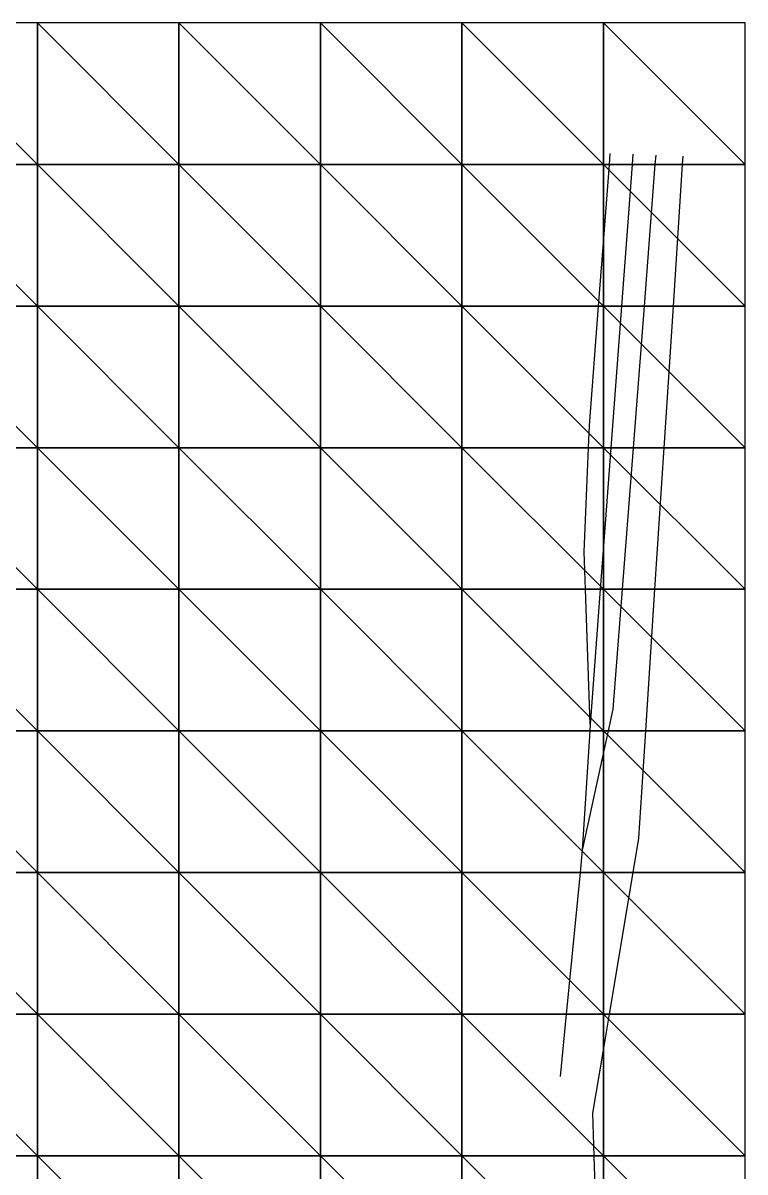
# Model space of a CAD drawing. Extents: x 0 to 812, y 0 to 720.
# Drawn here: x 656.9 to 810, y 476.5 to 720 of the extents above; entities that cross this region are included whole.
import ezdxf

# ---------------------------------------------------------------- set-up
doc = ezdxf.new("R2010")
doc.units = 0
doc.header["$LTSCALE"] = 0.0254
doc.layers.get('0').update_dxf_attribs({"color": 13, "linetype": 'CONTINUOUS'})
for name, color, linetype in [('PATHS', 250, 'CONTINUOUS'), ('RAILWAYS', 250, 'CONTINUOUS'), ('TOPOGRAPHY', 250, 'CONTINUOUS')]:
    doc.layers.add(name, color=color, linetype=linetype)

# ---------------------------------------------------------------- blocks, each defined once
blk = doc.blocks.new('GROUP4')
at = {"color": 0}
blk.add_polyline3d([(787.39, 431.56, 5.76), (780.91, 450, 6.34), (780, 452.6, 6.46), (778.78, 456.08, 6.61), (778.05, 480, 7.46), (777.77, 489.01, 7.88), (780, 502.39, 8.29), (781.27, 510, 8.46), (786.27, 540, 9.09), (787.48, 547.26, 9.24), (788.96, 570, 10.08), (790.91, 600, 11.59), (792.86, 630, 12.69), (794.82, 660, 13.12), (796.77, 690, 13.09), (796.89, 691.8, 13.09)], dxfattribs=at)
blk = doc.blocks.new('GROUP295')
at = {"color": 0}
blk.add_polyline3d([(777.15, 571.34, 12.85), (776.17, 600, 15.71), (775.89, 607.92, 16.45), (776.83, 630, 17.94), (777.03, 634.7, 18.15), (778.97, 660, 18.91), (780, 673.52, 19), (781.26, 690, 19.12), (781.44, 692.36, 19.1)], dxfattribs=at)
blk = doc.blocks.new('GROUP504')
at = {"color": 0}
blk.add_polyline3d([(791.07, 692.01, 15.35), (790.91, 690, 15.37), (788.59, 660, 15.38), (786.26, 630, 14.83), (783.93, 600, 13.46), (781.97, 574.62, 11.95), (780.97, 570, 11.79), (780, 565.51, 11.73), (775.51, 544.73, 11.31)], dxfattribs=at)
blk = doc.blocks.new('GROUP525')
at = {"color": 0}
blk.add_polyline3d([(786.24, 692.19, 17.23), (786.08, 690, 17.25), (783.82, 660, 17.12), (781.56, 630, 16.35), (780, 609.25, 15.24), (779.3, 600, 14.73), (777.15, 571.34, 12.85), (777.07, 570, 12.75), (775.51, 544.73, 11.31), (775.05, 540, 11.04), (772.11, 510, 9.39), (770.82, 496.77, 8.77)], dxfattribs=at)
blk = doc.blocks.new('GROUP741')
at = {"color": 0}
for p, q in [((660, 720, 63.37), (630, 720, 62.54)), ((660, 690, 60.38), (660, 720, 63.37)), ((660, 690, 60.38), (660, 720, 63.37)), ((690, 720, 57.41), (660, 720, 63.37)), ((690, 690, 55.88), (690, 720, 57.41)), ((690, 690, 55.88), (690, 720, 57.41)), ((720, 720, 45.77), (690, 720, 57.41)), ((720, 690, 45.16), (720, 720, 45.77)), ((720, 690, 45.16), (720, 720, 45.77)), ((750, 720, 32.38), (720, 720, 45.77)), ((750, 690, 32.18), (750, 720, 32.38)), ((750, 690, 32.18), (750, 720, 32.38)), ((780, 720, 20.2), (750, 720, 32.38)), ((780, 690, 19.61), (780, 720, 20.2)), ((780, 690, 19.61), (780, 720, 20.2)), ((810, 720, 8.83), (780, 720, 20.2)), ((810, 690, 7.94), (810, 720, 8.83)), ((660, 690, 60.38), (630, 690, 59.15)), ((660, 690, 60.38), (630, 690, 59.15)), ((660, 660, 57.14), (660, 690, 60.38)), ((660, 660, 57.14), (660, 690, 60.38)), ((690, 690, 55.88), (660, 690, 60.38)), ((690, 690, 55.88), (660, 690, 60.38)), ((690, 660, 52.27), (690, 690, 55.88)), ((690, 660, 52.27), (690, 690, 55.88)), ((720, 690, 45.16), (690, 690, 55.88)), ((720, 690, 45.16), (690, 690, 55.88)), ((720, 660, 42.45), (720, 690, 45.16)), ((720, 660, 42.45), (720, 690, 45.16)), ((750, 690, 32.18), (720, 690, 45.16)), ((750, 690, 32.18), (720, 690, 45.16)), ((750, 660, 30.38), (750, 690, 32.18)), ((750, 660, 30.38), (750, 690, 32.18)), ((780, 690, 19.61), (750, 690, 32.18)), ((780, 690, 19.61), (750, 690, 32.18)), ((780, 660, 18.5), (780, 690, 19.61)), ((780, 660, 18.5), (780, 690, 19.61)), ((810, 690, 7.94), (780, 690, 19.61)), ((810, 690, 7.94), (780, 690, 19.61)), ((810, 660, 7.6), (810, 690, 7.94)), ((660, 660, 57.14), (630, 660, 55.76)), ((660, 660, 57.14), (630, 660, 55.76)), ((660, 630, 52.9), (660, 660, 57.14)), ((660, 630, 52.9), (660, 660, 57.14)), ((690, 660, 52.27), (660, 660, 57.14)), ((690, 660, 52.27), (660, 660, 57.14)), ((690, 630, 49.05), (690, 660, 52.27)), ((690, 630, 49.05), (690, 660, 52.27)), ((720, 660, 42.45), (690, 660, 52.27)), ((720, 660, 42.45), (690, 660, 52.27)), ((720, 630, 38.94), (720, 660, 42.45)), ((720, 630, 38.94), (720, 660, 42.45)), ((750, 660, 30.38), (720, 660, 42.45)), ((750, 660, 30.38), (720, 660, 42.45)), ((750, 630, 27.18), (750, 660, 30.38)), ((750, 630, 27.18), (750, 660, 30.38)), ((780, 660, 18.5), (750, 660, 30.38)), ((780, 660, 18.5), (750, 660, 30.38)), ((780, 630, 16.85), (780, 660, 18.5)), ((780, 630, 16.85), (780, 660, 18.5)), ((810, 660, 7.6), (780, 660, 18.5)), ((810, 660, 7.6), (780, 660, 18.5)), ((810, 630, 7.15), (810, 660, 7.6)), ((660, 630, 52.9), (630, 630, 51.25)), ((660, 630, 52.9), (630, 630, 51.25)), ((660, 600, 46.94), (660, 630, 52.9)), ((660, 600, 46.94), (660, 630, 52.9)), ((690, 630, 49.05), (660, 630, 52.9)), ((690, 630, 49.05), (660, 630, 52.9)), ((690, 600, 42.77), (690, 630, 49.05)), ((690, 600, 42.77), (690, 630, 49.05)), ((720, 630, 38.94), (690, 630, 49.05)), ((720, 630, 38.94), (690, 630, 49.05)), ((720, 600, 33.92), (720, 630, 38.94)), ((720, 600, 33.92), (720, 630, 38.94)), ((750, 630, 27.18), (720, 630, 38.94)), ((750, 630, 27.18), (720, 630, 38.94)), ((750, 600, 23.86), (750, 630, 27.18)), ((750, 600, 23.86), (750, 630, 27.18)), ((780, 630, 16.85), (750, 630, 27.18)), ((780, 630, 16.85), (750, 630, 27.18)), ((780, 600, 14.52), (780, 630, 16.85)), ((780, 600, 14.52), (780, 630, 16.85)), ((810, 630, 7.15), (780, 630, 16.85)), ((810, 630, 7.15), (780, 630, 16.85)), ((810, 600, 6.46), (810, 630, 7.15)), ((660, 600, 46.94), (630, 600, 45.18)), ((660, 600, 46.94), (630, 600, 45.18)), ((660, 570, 39.29), (660, 600, 46.94)), ((660, 570, 39.29), (660, 600, 46.94)), ((690, 600, 42.77), (660, 600, 46.94)), ((690, 600, 42.77), (660, 600, 46.94)), ((690, 570, 35.64), (690, 600, 42.77)), ((690, 570, 35.64), (690, 600, 42.77)), ((720, 600, 33.92), (690, 600, 42.77)), ((720, 600, 33.92), (690, 600, 42.77)), ((720, 570, 28.56), (720, 600, 33.92)), ((720, 570, 28.56), (720, 600, 33.92)), ((750, 600, 23.86), (720, 600, 33.92)), ((750, 600, 23.86), (720, 600, 33.92)), ((750, 570, 19.71), (750, 600, 23.86)), ((750, 570, 19.71), (750, 600, 23.86)), ((780, 600, 14.52), (750, 600, 23.86)), ((780, 600, 14.52), (750, 600, 23.86)), ((780, 570, 12), (780, 600, 14.52)), ((780, 570, 12), (780, 600, 14.52)), ((810, 600, 6.46), (780, 600, 14.52)), ((810, 600, 6.46), (780, 600, 14.52)), ((810, 570, 5.56), (810, 600, 6.46)), ((660, 570, 39.29), (630, 570, 37.53)), ((660, 570, 39.29), (630, 570, 37.53)), ((660, 540, 31.05), (660, 570, 39.29)), ((660, 540, 31.05), (660, 570, 39.29)), ((690, 570, 35.64), (660, 570, 39.29)), ((690, 570, 35.64), (660, 570, 39.29)), ((690, 540, 28.27), (690, 570, 35.64)), ((690, 540, 28.27), (690, 570, 35.64)), ((720, 570, 28.56), (690, 570, 35.64)), ((720, 570, 28.56), (690, 570, 35.64)), ((720, 540, 22.29), (720, 570, 28.56)), ((720, 540, 22.29), (720, 570, 28.56)), ((750, 570, 19.71), (720, 570, 28.56)), ((750, 570, 19.71), (720, 570, 28.56)), ((750, 540, 15.37), (750, 570, 19.71)), ((750, 540, 15.37), (750, 570, 19.71)), ((780, 570, 12), (750, 570, 19.71)), ((780, 570, 12), (750, 570, 19.71)), ((780, 540, 10.19), (780, 570, 12)), ((780, 540, 10.19), (780, 570, 12)), ((810, 570, 5.56), (780, 570, 12)), ((810, 570, 5.56), (780, 570, 12)), ((810, 540, 4.93), (810, 570, 5.56)), ((660, 540, 31.05), (630, 540, 29.34)), ((660, 540, 31.05), (630, 540, 29.34)), ((660, 510, 23.35), (660, 540, 31.05)), ((660, 510, 23.35), (660, 540, 31.05)), ((690, 540, 28.27), (660, 540, 31.05)), ((690, 540, 28.27), (660, 540, 31.05)), ((690, 510, 21.5), (690, 540, 28.27)), ((690, 510, 21.5), (690, 540, 28.27)), ((720, 540, 22.29), (690, 540, 28.27)), ((720, 540, 22.29), (690, 540, 28.27)), ((720, 510, 16.66), (720, 540, 22.29)), ((720, 510, 16.66), (720, 540, 22.29)), ((750, 540, 15.37), (720, 540, 22.29)), ((750, 540, 15.37), (720, 540, 22.29)), ((750, 510, 11.6), (750, 540, 15.37)), ((750, 510, 11.6), (750, 540, 15.37)), ((780, 540, 10.19), (750, 540, 15.37)), ((780, 540, 10.19), (750, 540, 15.37)), ((780, 510, 8.6), (780, 540, 10.19)), ((780, 510, 8.6), (780, 540, 10.19)), ((810, 540, 4.93), (780, 540, 10.19)), ((810, 540, 4.93), (780, 540, 10.19)), ((810, 510, 5.22), (810, 540, 4.93)), ((660, 510, 23.35), (630, 510, 21.73)), ((660, 510, 23.35), (630, 510, 21.73)), ((660, 480, 16.28), (660, 510, 23.35)), ((660, 480, 16.28), (660, 510, 23.35)), ((690, 510, 21.5), (660, 510, 23.35)), ((690, 510, 21.5), (660, 510, 23.35)), ((690, 480, 14.72), (690, 510, 21.5)), ((690, 480, 14.72), (690, 510, 21.5)), ((720, 510, 16.66), (690, 510, 21.5)), ((720, 510, 16.66), (690, 510, 21.5)), ((720, 480, 11.46), (720, 510, 16.66)), ((720, 480, 11.46), (720, 510, 16.66)), ((750, 510, 11.6), (720, 510, 16.66)), ((750, 510, 11.6), (720, 510, 16.66)), ((750, 480, 8.87), (750, 510, 11.6)), ((750, 480, 8.87), (750, 510, 11.6)), ((780, 510, 8.6), (750, 510, 11.6)), ((780, 510, 8.6), (750, 510, 11.6)), ((780, 480, 7.36), (780, 510, 8.6)), ((780, 480, 7.36), (780, 510, 8.6)), ((810, 510, 5.22), (780, 510, 8.6)), ((810, 510, 5.22), (780, 510, 8.6)), ((810, 480, 5.45), (810, 510, 5.22)), ((660, 480, 16.28), (630, 480, 15.11)), ((660, 480, 16.28), (630, 480, 15.11)), ((660, 450, 11.07), (660, 480, 16.28)), ((660, 450, 11.07), (660, 480, 16.28)), ((690, 480, 14.72), (660, 480, 16.28)), ((690, 480, 14.72), (660, 480, 16.28)), ((690, 450, 10.09), (690, 480, 14.72)), ((690, 450, 10.09), (690, 480, 14.72)), ((720, 480, 11.46), (690, 480, 14.72)), ((720, 480, 11.46), (690, 480, 14.72)), ((720, 450, 8.27), (720, 480, 11.46)), ((720, 450, 8.27), (720, 480, 11.46)), ((750, 480, 8.87), (720, 480, 11.46)), ((750, 480, 8.87), (720, 480, 11.46)), ((750, 450, 7.17), (750, 480, 8.87)), ((750, 450, 7.17), (750, 480, 8.87)), ((780, 480, 7.36), (750, 480, 8.87)), ((780, 480, 7.36), (750, 480, 8.87)), ((780, 450, 6.37), (780, 480, 7.36)), ((780, 450, 6.37), (780, 480, 7.36)), ((810, 480, 5.45), (780, 480, 7.36)), ((810, 480, 5.45), (780, 480, 7.36)), ((810, 450, 5.43), (810, 480, 5.45))]:
    blk.add_line(p, q, dxfattribs=at)
mesh = blk.add_polyface(dxfattribs=at)
corners = [(660, 690, 60.38), (630, 720, 62.54), (630, 690, 59.15)]
mesh.append_faces([[corners[k] for k in face] for face in [(0, 1, 2)]], dxfattribs={"color": 0})
mesh = blk.add_polyface(dxfattribs=at)
corners = [(660, 720, 63.37), (630, 720, 62.54), (660, 690, 60.38)]
mesh.append_faces([[corners[k] for k in face] for face in [(0, 1, 2)]], dxfattribs={"color": 0})
mesh = blk.add_polyface(dxfattribs=at)
corners = [(690, 690, 55.88), (660, 720, 63.37), (660, 690, 60.38)]
mesh.append_faces([[corners[k] for k in face] for face in [(0, 1, 2)]], dxfattribs={"color": 0})
mesh = blk.add_polyface(dxfattribs=at)
corners = [(690, 720, 57.41), (660, 720, 63.37), (690, 690, 55.88)]
mesh.append_faces([[corners[k] for k in face] for face in [(0, 1, 2)]], dxfattribs={"color": 0})
mesh = blk.add_polyface(dxfattribs=at)
corners = [(720, 690, 45.16), (690, 720, 57.41), (690, 690, 55.88)]
mesh.append_faces([[corners[k] for k in face] for face in [(0, 1, 2)]], dxfattribs={"color": 0})
mesh = blk.add_polyface(dxfattribs=at)
corners = [(720, 720, 45.77), (690, 720, 57.41), (720, 690, 45.16)]
mesh.append_faces([[corners[k] for k in face] for face in [(0, 1, 2)]], dxfattribs={"color": 0})
mesh = blk.add_polyface(dxfattribs=at)
corners = [(750, 690, 32.18), (720, 720, 45.77), (720, 690, 45.16)]
mesh.append_faces([[corners[k] for k in face] for face in [(0, 1, 2)]], dxfattribs={"color": 0})
mesh = blk.add_polyface(dxfattribs=at)
corners = [(750, 720, 32.38), (720, 720, 45.77), (750, 690, 32.18)]
mesh.append_faces([[corners[k] for k in face] for face in [(0, 1, 2)]], dxfattribs={"color": 0})
mesh = blk.add_polyface(dxfattribs=at)
corners = [(780, 690, 19.61), (750, 720, 32.38), (750, 690, 32.18)]
mesh.append_faces([[corners[k] for k in face] for face in [(0, 1, 2)]], dxfattribs={"color": 0})
mesh = blk.add_polyface(dxfattribs=at)
corners = [(780, 720, 20.2), (750, 720, 32.38), (780, 690, 19.61)]
mesh.append_faces([[corners[k] for k in face] for face in [(0, 1, 2)]], dxfattribs={"color": 0})
mesh = blk.add_polyface(dxfattribs=at)
corners = [(810, 690, 7.94), (780, 720, 20.2), (780, 690, 19.61)]
mesh.append_faces([[corners[k] for k in face] for face in [(0, 1, 2)]], dxfattribs={"color": 0})
mesh = blk.add_polyface(dxfattribs=at)
corners = [(810, 720, 8.83), (780, 720, 20.2), (810, 690, 7.94)]
mesh.append_faces([[corners[k] for k in face] for face in [(0, 1, 2)]], dxfattribs={"color": 0})
mesh = blk.add_polyface(dxfattribs=at)
corners = [(660, 660, 57.14), (630, 690, 59.15), (630, 660, 55.76)]
mesh.append_faces([[corners[k] for k in face] for face in [(0, 1, 2)]], dxfattribs={"color": 0})
mesh = blk.add_polyface(dxfattribs=at)
corners = [(660, 690, 60.38), (630, 690, 59.15), (660, 660, 57.14)]
mesh.append_faces([[corners[k] for k in face] for face in [(0, 1, 2)]], dxfattribs={"color": 0})
mesh = blk.add_polyface(dxfattribs=at)
corners = [(690, 660, 52.27), (660, 690, 60.38), (660, 660, 57.14)]
mesh.append_faces([[corners[k] for k in face] for face in [(0, 1, 2)]], dxfattribs={"color": 0})
mesh = blk.add_polyface(dxfattribs=at)
corners = [(690, 690, 55.88), (660, 690, 60.38), (690, 660, 52.27)]
mesh.append_faces([[corners[k] for k in face] for face in [(0, 1, 2)]], dxfattribs={"color": 0})
mesh = blk.add_polyface(dxfattribs=at)
corners = [(720, 660, 42.45), (690, 690, 55.88), (690, 660, 52.27)]
mesh.append_faces([[corners[k] for k in face] for face in [(0, 1, 2)]], dxfattribs={"color": 0})
mesh = blk.add_polyface(dxfattribs=at)
corners = [(720, 690, 45.16), (690, 690, 55.88), (720, 660, 42.45)]
mesh.append_faces([[corners[k] for k in face] for face in [(0, 1, 2)]], dxfattribs={"color": 0})
mesh = blk.add_polyface(dxfattribs=at)
corners = [(750, 660, 30.38), (720, 690, 45.16), (720, 660, 42.45)]
mesh.append_faces([[corners[k] for k in face] for face in [(0, 1, 2)]], dxfattribs={"color": 0})
mesh = blk.add_polyface(dxfattribs=at)
corners = [(750, 690, 32.18), (720, 690, 45.16), (750, 660, 30.38)]
mesh.append_faces([[corners[k] for k in face] for face in [(0, 1, 2)]], dxfattribs={"color": 0})
mesh = blk.add_polyface(dxfattribs=at)
corners = [(780, 660, 18.5), (750, 690, 32.18), (750, 660, 30.38)]
mesh.append_faces([[corners[k] for k in face] for face in [(0, 1, 2)]], dxfattribs={"color": 0})
mesh = blk.add_polyface(dxfattribs=at)
corners = [(780, 690, 19.61), (750, 690, 32.18), (780, 660, 18.5)]
mesh.append_faces([[corners[k] for k in face] for face in [(0, 1, 2)]], dxfattribs={"color": 0})
mesh = blk.add_polyface(dxfattribs=at)
corners = [(810, 660, 7.6), (780, 690, 19.61), (780, 660, 18.5)]
mesh.append_faces([[corners[k] for k in face] for face in [(0, 1, 2)]], dxfattribs={"color": 0})
mesh = blk.add_polyface(dxfattribs=at)
corners = [(810, 690, 7.94), (780, 690, 19.61), (810, 660, 7.6)]
mesh.append_faces([[corners[k] for k in face] for face in [(0, 1, 2)]], dxfattribs={"color": 0})
mesh = blk.add_polyface(dxfattribs=at)
corners = [(660, 630, 52.9), (630, 660, 55.76), (630, 630, 51.25)]
mesh.append_faces([[corners[k] for k in face] for face in [(0, 1, 2)]], dxfattribs={"color": 0})
mesh = blk.add_polyface(dxfattribs=at)
corners = [(660, 660, 57.14), (630, 660, 55.76), (660, 630, 52.9)]
mesh.append_faces([[corners[k] for k in face] for face in [(0, 1, 2)]], dxfattribs={"color": 0})
mesh = blk.add_polyface(dxfattribs=at)
corners = [(690, 630, 49.05), (660, 660, 57.14), (660, 630, 52.9)]
mesh.append_faces([[corners[k] for k in face] for face in [(0, 1, 2)]], dxfattribs={"color": 0})
mesh = blk.add_polyface(dxfattribs=at)
corners = [(690, 660, 52.27), (660, 660, 57.14), (690, 630, 49.05)]
mesh.append_faces([[corners[k] for k in face] for face in [(0, 1, 2)]], dxfattribs={"color": 0})
mesh = blk.add_polyface(dxfattribs=at)
corners = [(720, 630, 38.94), (690, 660, 52.27), (690, 630, 49.05)]
mesh.append_faces([[corners[k] for k in face] for face in [(0, 1, 2)]], dxfattribs={"color": 0})
mesh = blk.add_polyface(dxfattribs=at)
corners = [(720, 660, 42.45), (690, 660, 52.27), (720, 630, 38.94)]
mesh.append_faces([[corners[k] for k in face] for face in [(0, 1, 2)]], dxfattribs={"color": 0})
mesh = blk.add_polyface(dxfattribs=at)
corners = [(750, 630, 27.18), (720, 660, 42.45), (720, 630, 38.94)]
mesh.append_faces([[corners[k] for k in face] for face in [(0, 1, 2)]], dxfattribs={"color": 0})
mesh = blk.add_polyface(dxfattribs=at)
corners = [(750, 660, 30.38), (720, 660, 42.45), (750, 630, 27.18)]
mesh.append_faces([[corners[k] for k in face] for face in [(0, 1, 2)]], dxfattribs={"color": 0})
mesh = blk.add_polyface(dxfattribs=at)
corners = [(780, 630, 16.85), (750, 660, 30.38), (750, 630, 27.18)]
mesh.append_faces([[corners[k] for k in face] for face in [(0, 1, 2)]], dxfattribs={"color": 0})
mesh = blk.add_polyface(dxfattribs=at)
corners = [(780, 660, 18.5), (750, 660, 30.38), (780, 630, 16.85)]
mesh.append_faces([[corners[k] for k in face] for face in [(0, 1, 2)]], dxfattribs={"color": 0})
mesh = blk.add_polyface(dxfattribs=at)
corners = [(810, 630, 7.15), (780, 660, 18.5), (780, 630, 16.85)]
mesh.append_faces([[corners[k] for k in face] for face in [(0, 1, 2)]], dxfattribs={"color": 0})
mesh = blk.add_polyface(dxfattribs=at)
corners = [(810, 660, 7.6), (780, 660, 18.5), (810, 630, 7.15)]
mesh.append_faces([[corners[k] for k in face] for face in [(0, 1, 2)]], dxfattribs={"color": 0})
mesh = blk.add_polyface(dxfattribs=at)
corners = [(660, 600, 46.94), (630, 630, 51.25), (630, 600, 45.18)]
mesh.append_faces([[corners[k] for k in face] for face in [(0, 1, 2)]], dxfattribs={"color": 0})
mesh = blk.add_polyface(dxfattribs=at)
corners = [(660, 630, 52.9), (630, 630, 51.25), (660, 600, 46.94)]
mesh.append_faces([[corners[k] for k in face] for face in [(0, 1, 2)]], dxfattribs={"color": 0})
mesh = blk.add_polyface(dxfattribs=at)
corners = [(690, 600, 42.77), (660, 630, 52.9), (660, 600, 46.94)]
mesh.append_faces([[corners[k] for k in face] for face in [(0, 1, 2)]], dxfattribs={"color": 0})
mesh = blk.add_polyface(dxfattribs=at)
corners = [(690, 630, 49.05), (660, 630, 52.9), (690, 600, 42.77)]
mesh.append_faces([[corners[k] for k in face] for face in [(0, 1, 2)]], dxfattribs={"color": 0})
mesh = blk.add_polyface(dxfattribs=at)
corners = [(720, 600, 33.92), (690, 630, 49.05), (690, 600, 42.77)]
mesh.append_faces([[corners[k] for k in face] for face in [(0, 1, 2)]], dxfattribs={"color": 0})
mesh = blk.add_polyface(dxfattribs=at)
corners = [(720, 630, 38.94), (690, 630, 49.05), (720, 600, 33.92)]
mesh.append_faces([[corners[k] for k in face] for face in [(0, 1, 2)]], dxfattribs={"color": 0})
mesh = blk.add_polyface(dxfattribs=at)
corners = [(750, 600, 23.86), (720, 630, 38.94), (720, 600, 33.92)]
mesh.append_faces([[corners[k] for k in face] for face in [(0, 1, 2)]], dxfattribs={"color": 0})
mesh = blk.add_polyface(dxfattribs=at)
corners = [(750, 630, 27.18), (720, 630, 38.94), (750, 600, 23.86)]
mesh.append_faces([[corners[k] for k in face] for face in [(0, 1, 2)]], dxfattribs={"color": 0})
mesh = blk.add_polyface(dxfattribs=at)
corners = [(780, 600, 14.52), (750, 630, 27.18), (750, 600, 23.86)]
mesh.append_faces([[corners[k] for k in face] for face in [(0, 1, 2)]], dxfattribs={"color": 0})
mesh = blk.add_polyface(dxfattribs=at)
corners = [(780, 630, 16.85), (750, 630, 27.18), (780, 600, 14.52)]
mesh.append_faces([[corners[k] for k in face] for face in [(0, 1, 2)]], dxfattribs={"color": 0})
mesh = blk.add_polyface(dxfattribs=at)
corners = [(810, 600, 6.46), (780, 630, 16.85), (780, 600, 14.52)]
mesh.append_faces([[corners[k] for k in face] for face in [(0, 1, 2)]], dxfattribs={"color": 0})
mesh = blk.add_polyface(dxfattribs=at)
corners = [(810, 630, 7.15), (780, 630, 16.85), (810, 600, 6.46)]
mesh.append_faces([[corners[k] for k in face] for face in [(0, 1, 2)]], dxfattribs={"color": 0})
mesh = blk.add_polyface(dxfattribs=at)
corners = [(660, 570, 39.29), (630, 600, 45.18), (630, 570, 37.53)]
mesh.append_faces([[corners[k] for k in face] for face in [(0, 1, 2)]], dxfattribs={"color": 0})
mesh = blk.add_polyface(dxfattribs=at)
corners = [(660, 600, 46.94), (630, 600, 45.18), (660, 570, 39.29)]
mesh.append_faces([[corners[k] for k in face] for face in [(0, 1, 2)]], dxfattribs={"color": 0})
mesh = blk.add_polyface(dxfattribs=at)
corners = [(690, 570, 35.64), (660, 600, 46.94), (660, 570, 39.29)]
mesh.append_faces([[corners[k] for k in face] for face in [(0, 1, 2)]], dxfattribs={"color": 0})
mesh = blk.add_polyface(dxfattribs=at)
corners = [(690, 600, 42.77), (660, 600, 46.94), (690, 570, 35.64)]
mesh.append_faces([[corners[k] for k in face] for face in [(0, 1, 2)]], dxfattribs={"color": 0})
mesh = blk.add_polyface(dxfattribs=at)
corners = [(720, 570, 28.56), (690, 600, 42.77), (690, 570, 35.64)]
mesh.append_faces([[corners[k] for k in face] for face in [(0, 1, 2)]], dxfattribs={"color": 0})
mesh = blk.add_polyface(dxfattribs=at)
corners = [(720, 600, 33.92), (690, 600, 42.77), (720, 570, 28.56)]
mesh.append_faces([[corners[k] for k in face] for face in [(0, 1, 2)]], dxfattribs={"color": 0})
mesh = blk.add_polyface(dxfattribs=at)
corners = [(750, 570, 19.71), (720, 600, 33.92), (720, 570, 28.56)]
mesh.append_faces([[corners[k] for k in face] for face in [(0, 1, 2)]], dxfattribs={"color": 0})
mesh = blk.add_polyface(dxfattribs=at)
corners = [(750, 600, 23.86), (720, 600, 33.92), (750, 570, 19.71)]
mesh.append_faces([[corners[k] for k in face] for face in [(0, 1, 2)]], dxfattribs={"color": 0})
mesh = blk.add_polyface(dxfattribs=at)
corners = [(780, 570, 12), (750, 600, 23.86), (750, 570, 19.71)]
mesh.append_faces([[corners[k] for k in face] for face in [(0, 1, 2)]], dxfattribs={"color": 0})
mesh = blk.add_polyface(dxfattribs=at)
corners = [(780, 600, 14.52), (750, 600, 23.86), (780, 570, 12)]
mesh.append_faces([[corners[k] for k in face] for face in [(0, 1, 2)]], dxfattribs={"color": 0})
mesh = blk.add_polyface(dxfattribs=at)
corners = [(810, 570, 5.56), (780, 600, 14.52), (780, 570, 12)]
mesh.append_faces([[corners[k] for k in face] for face in [(0, 1, 2)]], dxfattribs={"color": 0})
mesh = blk.add_polyface(dxfattribs=at)
corners = [(810, 600, 6.46), (780, 600, 14.52), (810, 570, 5.56)]
mesh.append_faces([[corners[k] for k in face] for face in [(0, 1, 2)]], dxfattribs={"color": 0})
mesh = blk.add_polyface(dxfattribs=at)
corners = [(660, 540, 31.05), (630, 570, 37.53), (630, 540, 29.34)]
mesh.append_faces([[corners[k] for k in face] for face in [(0, 1, 2)]], dxfattribs={"color": 0})
mesh = blk.add_polyface(dxfattribs=at)
corners = [(660, 570, 39.29), (630, 570, 37.53), (660, 540, 31.05)]
mesh.append_faces([[corners[k] for k in face] for face in [(0, 1, 2)]], dxfattribs={"color": 0})
mesh = blk.add_polyface(dxfattribs=at)
corners = [(690, 540, 28.27), (660, 570, 39.29), (660, 540, 31.05)]
mesh.append_faces([[corners[k] for k in face] for face in [(0, 1, 2)]], dxfattribs={"color": 0})
mesh = blk.add_polyface(dxfattribs=at)
corners = [(690, 570, 35.64), (660, 570, 39.29), (690, 540, 28.27)]
mesh.append_faces([[corners[k] for k in face] for face in [(0, 1, 2)]], dxfattribs={"color": 0})
mesh = blk.add_polyface(dxfattribs=at)
corners = [(720, 540, 22.29), (690, 570, 35.64), (690, 540, 28.27)]
mesh.append_faces([[corners[k] for k in face] for face in [(0, 1, 2)]], dxfattribs={"color": 0})
mesh = blk.add_polyface(dxfattribs=at)
corners = [(720, 570, 28.56), (690, 570, 35.64), (720, 540, 22.29)]
mesh.append_faces([[corners[k] for k in face] for face in [(0, 1, 2)]], dxfattribs={"color": 0})
mesh = blk.add_polyface(dxfattribs=at)
corners = [(750, 540, 15.37), (720, 570, 28.56), (720, 540, 22.29)]
mesh.append_faces([[corners[k] for k in face] for face in [(0, 1, 2)]], dxfattribs={"color": 0})
mesh = blk.add_polyface(dxfattribs=at)
corners = [(750, 570, 19.71), (720, 570, 28.56), (750, 540, 15.37)]
mesh.append_faces([[corners[k] for k in face] for face in [(0, 1, 2)]], dxfattribs={"color": 0})
mesh = blk.add_polyface(dxfattribs=at)
corners = [(780, 540, 10.19), (750, 570, 19.71), (750, 540, 15.37)]
mesh.append_faces([[corners[k] for k in face] for face in [(0, 1, 2)]], dxfattribs={"color": 0})
mesh = blk.add_polyface(dxfattribs=at)
corners = [(780, 570, 12), (750, 570, 19.71), (780, 540, 10.19)]
mesh.append_faces([[corners[k] for k in face] for face in [(0, 1, 2)]], dxfattribs={"color": 0})
mesh = blk.add_polyface(dxfattribs=at)
corners = [(810, 540, 4.93), (780, 570, 12), (780, 540, 10.19)]
mesh.append_faces([[corners[k] for k in face] for face in [(0, 1, 2)]], dxfattribs={"color": 0})
mesh = blk.add_polyface(dxfattribs=at)
corners = [(810, 570, 5.56), (780, 570, 12), (810, 540, 4.93)]
mesh.append_faces([[corners[k] for k in face] for face in [(0, 1, 2)]], dxfattribs={"color": 0})
mesh = blk.add_polyface(dxfattribs=at)
corners = [(660, 510, 23.35), (630, 540, 29.34), (630, 510, 21.73)]
mesh.append_faces([[corners[k] for k in face] for face in [(0, 1, 2)]], dxfattribs={"color": 0})
mesh = blk.add_polyface(dxfattribs=at)
corners = [(660, 540, 31.05), (630, 540, 29.34), (660, 510, 23.35)]
mesh.append_faces([[corners[k] for k in face] for face in [(0, 1, 2)]], dxfattribs={"color": 0})
mesh = blk.add_polyface(dxfattribs=at)
corners = [(690, 510, 21.5), (660, 540, 31.05), (660, 510, 23.35)]
mesh.append_faces([[corners[k] for k in face] for face in [(0, 1, 2)]], dxfattribs={"color": 0})
mesh = blk.add_polyface(dxfattribs=at)
corners = [(690, 540, 28.27), (660, 540, 31.05), (690, 510, 21.5)]
mesh.append_faces([[corners[k] for k in face] for face in [(0, 1, 2)]], dxfattribs={"color": 0})
mesh = blk.add_polyface(dxfattribs=at)
corners = [(720, 510, 16.66), (690, 540, 28.27), (690, 510, 21.5)]
mesh.append_faces([[corners[k] for k in face] for face in [(0, 1, 2)]], dxfattribs={"color": 0})
mesh = blk.add_polyface(dxfattribs=at)
corners = [(720, 540, 22.29), (690, 540, 28.27), (720, 510, 16.66)]
mesh.append_faces([[corners[k] for k in face] for face in [(0, 1, 2)]], dxfattribs={"color": 0})
mesh = blk.add_polyface(dxfattribs=at)
corners = [(750, 510, 11.6), (720, 540, 22.29), (720, 510, 16.66)]
mesh.append_faces([[corners[k] for k in face] for face in [(0, 1, 2)]], dxfattribs={"color": 0})
mesh = blk.add_polyface(dxfattribs=at)
corners = [(750, 540, 15.37), (720, 540, 22.29), (750, 510, 11.6)]
mesh.append_faces([[corners[k] for k in face] for face in [(0, 1, 2)]], dxfattribs={"color": 0})
mesh = blk.add_polyface(dxfattribs=at)
corners = [(780, 510, 8.6), (750, 540, 15.37), (750, 510, 11.6)]
mesh.append_faces([[corners[k] for k in face] for face in [(0, 1, 2)]], dxfattribs={"color": 0})
mesh = blk.add_polyface(dxfattribs=at)
corners = [(780, 540, 10.19), (750, 540, 15.37), (780, 510, 8.6)]
mesh.append_faces([[corners[k] for k in face] for face in [(0, 1, 2)]], dxfattribs={"color": 0})
mesh = blk.add_polyface(dxfattribs=at)
corners = [(810, 510, 5.22), (780, 540, 10.19), (780, 510, 8.6)]
mesh.append_faces([[corners[k] for k in face] for face in [(0, 1, 2)]], dxfattribs={"color": 0})
mesh = blk.add_polyface(dxfattribs=at)
corners = [(810, 540, 4.93), (780, 540, 10.19), (810, 510, 5.22)]
mesh.append_faces([[corners[k] for k in face] for face in [(0, 1, 2)]], dxfattribs={"color": 0})
mesh = blk.add_polyface(dxfattribs=at)
corners = [(660, 480, 16.28), (630, 510, 21.73), (630, 480, 15.11)]
mesh.append_faces([[corners[k] for k in face] for face in [(0, 1, 2)]], dxfattribs={"color": 0})
mesh = blk.add_polyface(dxfattribs=at)
corners = [(660, 510, 23.35), (630, 510, 21.73), (660, 480, 16.28)]
mesh.append_faces([[corners[k] for k in face] for face in [(0, 1, 2)]], dxfattribs={"color": 0})
mesh = blk.add_polyface(dxfattribs=at)
corners = [(690, 480, 14.72), (660, 510, 23.35), (660, 480, 16.28)]
mesh.append_faces([[corners[k] for k in face] for face in [(0, 1, 2)]], dxfattribs={"color": 0})
mesh = blk.add_polyface(dxfattribs=at)
corners = [(690, 510, 21.5), (660, 510, 23.35), (690, 480, 14.72)]
mesh.append_faces([[corners[k] for k in face] for face in [(0, 1, 2)]], dxfattribs={"color": 0})
mesh = blk.add_polyface(dxfattribs=at)
corners = [(720, 480, 11.46), (690, 510, 21.5), (690, 480, 14.72)]
mesh.append_faces([[corners[k] for k in face] for face in [(0, 1, 2)]], dxfattribs={"color": 0})
mesh = blk.add_polyface(dxfattribs=at)
corners = [(720, 510, 16.66), (690, 510, 21.5), (720, 480, 11.46)]
mesh.append_faces([[corners[k] for k in face] for face in [(0, 1, 2)]], dxfattribs={"color": 0})
mesh = blk.add_polyface(dxfattribs=at)
corners = [(750, 480, 8.87), (720, 510, 16.66), (720, 480, 11.46)]
mesh.append_faces([[corners[k] for k in face] for face in [(0, 1, 2)]], dxfattribs={"color": 0})
mesh = blk.add_polyface(dxfattribs=at)
corners = [(750, 510, 11.6), (720, 510, 16.66), (750, 480, 8.87)]
mesh.append_faces([[corners[k] for k in face] for face in [(0, 1, 2)]], dxfattribs={"color": 0})
mesh = blk.add_polyface(dxfattribs=at)
corners = [(780, 480, 7.36), (750, 510, 11.6), (750, 480, 8.87)]
mesh.append_faces([[corners[k] for k in face] for face in [(0, 1, 2)]], dxfattribs={"color": 0})
mesh = blk.add_polyface(dxfattribs=at)
corners = [(780, 510, 8.6), (750, 510, 11.6), (780, 480, 7.36)]
mesh.append_faces([[corners[k] for k in face] for face in [(0, 1, 2)]], dxfattribs={"color": 0})
mesh = blk.add_polyface(dxfattribs=at)
corners = [(810, 480, 5.45), (780, 510, 8.6), (780, 480, 7.36)]
mesh.append_faces([[corners[k] for k in face] for face in [(0, 1, 2)]], dxfattribs={"color": 0})
mesh = blk.add_polyface(dxfattribs=at)
corners = [(810, 510, 5.22), (780, 510, 8.6), (810, 480, 5.45)]
mesh.append_faces([[corners[k] for k in face] for face in [(0, 1, 2)]], dxfattribs={"color": 0})
mesh = blk.add_polyface(dxfattribs=at)
corners = [(660, 450, 11.07), (630, 480, 15.11), (630, 450, 10.19)]
mesh.append_faces([[corners[k] for k in face] for face in [(0, 1, 2)]], dxfattribs={"color": 0})
mesh = blk.add_polyface(dxfattribs=at)
corners = [(660, 480, 16.28), (630, 480, 15.11), (660, 450, 11.07)]
mesh.append_faces([[corners[k] for k in face] for face in [(0, 1, 2)]], dxfattribs={"color": 0})
mesh = blk.add_polyface(dxfattribs=at)
corners = [(690, 450, 10.09), (660, 480, 16.28), (660, 450, 11.07)]
mesh.append_faces([[corners[k] for k in face] for face in [(0, 1, 2)]], dxfattribs={"color": 0})
mesh = blk.add_polyface(dxfattribs=at)
corners = [(690, 480, 14.72), (660, 480, 16.28), (690, 450, 10.09)]
mesh.append_faces([[corners[k] for k in face] for face in [(0, 1, 2)]], dxfattribs={"color": 0})
mesh = blk.add_polyface(dxfattribs=at)
corners = [(720, 450, 8.27), (690, 480, 14.72), (690, 450, 10.09)]
mesh.append_faces([[corners[k] for k in face] for face in [(0, 1, 2)]], dxfattribs={"color": 0})
mesh = blk.add_polyface(dxfattribs=at)
corners = [(720, 480, 11.46), (690, 480, 14.72), (720, 450, 8.27)]
mesh.append_faces([[corners[k] for k in face] for face in [(0, 1, 2)]], dxfattribs={"color": 0})
mesh = blk.add_polyface(dxfattribs=at)
corners = [(750, 450, 7.17), (720, 480, 11.46), (720, 450, 8.27)]
mesh.append_faces([[corners[k] for k in face] for face in [(0, 1, 2)]], dxfattribs={"color": 0})
mesh = blk.add_polyface(dxfattribs=at)
corners = [(750, 480, 8.87), (720, 480, 11.46), (750, 450, 7.17)]
mesh.append_faces([[corners[k] for k in face] for face in [(0, 1, 2)]], dxfattribs={"color": 0})
mesh = blk.add_polyface(dxfattribs=at)
corners = [(780, 450, 6.37), (750, 480, 8.87), (750, 450, 7.17)]
mesh.append_faces([[corners[k] for k in face] for face in [(0, 1, 2)]], dxfattribs={"color": 0})
mesh = blk.add_polyface(dxfattribs=at)
corners = [(780, 480, 7.36), (750, 480, 8.87), (780, 450, 6.37)]
mesh.append_faces([[corners[k] for k in face] for face in [(0, 1, 2)]], dxfattribs={"color": 0})
mesh = blk.add_polyface(dxfattribs=at)
corners = [(810, 450, 5.43), (780, 480, 7.36), (780, 450, 6.37)]
mesh.append_faces([[corners[k] for k in face] for face in [(0, 1, 2)]], dxfattribs={"color": 0})
mesh = blk.add_polyface(dxfattribs=at)
corners = [(810, 480, 5.45), (780, 480, 7.36), (810, 450, 5.43)]
mesh.append_faces([[corners[k] for k in face] for face in [(0, 1, 2)]], dxfattribs={"color": 0})

msp = doc.modelspace()

# ---------------------------------------------------------------- block references
at = {"layer": 'PATHS', "color": 0}
msp.add_blockref('GROUP4', (0, 0), dxfattribs=at)
at = {"layer": 'RAILWAYS', "color": 0}
for name in ['GROUP525', 'GROUP504', 'GROUP295']:
    msp.add_blockref(name, (0, 0), dxfattribs=at)
at = {"layer": 'TOPOGRAPHY', "color": 0}
msp.add_blockref('GROUP741', (0, 0), dxfattribs=at)

doc.saveas('drawing.dxf')
